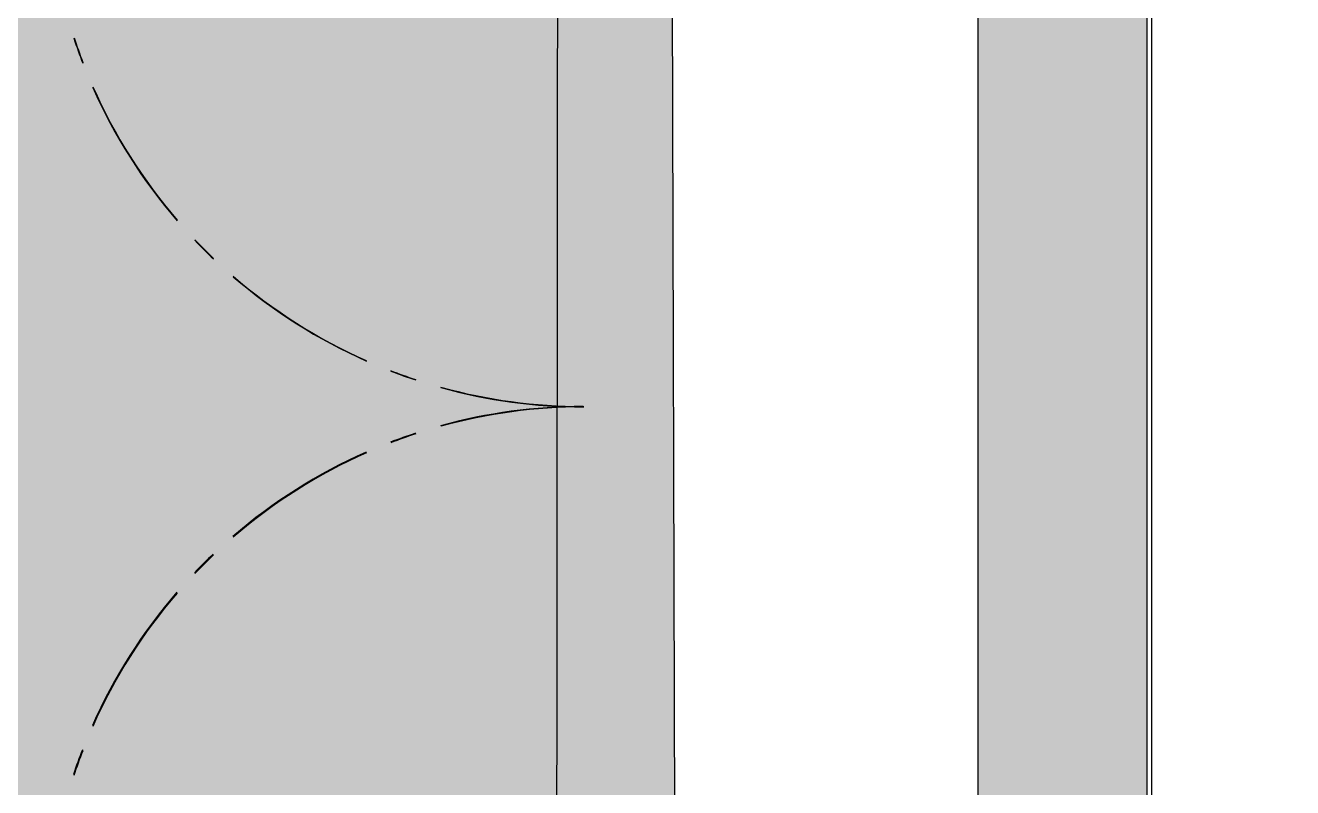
# Model space of a CAD drawing. Header units: millimetres. Extents: x -957 to 3394, y -3 to 3008.
# Drawn here: x 356.2 to 446.2, y 2068.8 to 2123 of the extents above; entities that cross this region are included whole.
import ezdxf

# ---------------------------------------------------------------- set-up
doc = ezdxf.new("R2010")
doc.units = ezdxf.units.MM
for name, color, linetype in [('HATCHES', 7, 'CONTINUOUS'), ('HIDDEN', 7, 'CONTINUOUS'), ('PDF_BH_005_MASTERPLAN$0$I-', 7, 'CONTINUOUS'), ('PDF_GROUND', 7, 'CONTINUOUS'), ('PDF_SHREM-CAD_6_CABLE', 7, 'CONTINUOUS')]:
    doc.layers.add(name, color=color, linetype=linetype)

msp = doc.modelspace()

# ---------------------------------------------------------------- hatches: boundary and pattern name
at = {"layer": 'HATCHES'}
msp.add_hatch(color=45, dxfattribs=at).paths.add_polyline_path([(101.349, 1953.613), (402.617, 1953.245), (401.836, 2235.748), (230.399, 2235.814), (230.399, 2642.271), (-792.433, 2642.271), (-792.434, 1950.296), (-508.803, 1950.295), (-508.803, 1618.414), (101.306, 1616.356)], flags=0)
h = msp.add_hatch(color=178, dxfattribs=at)
h.paths.add_polyline_path([(423.822, 2184.391), (423.822, 1866.726), (660.591, 1866.726), (660.591, 2184.391)], flags=0)
h.paths.add_polyline_path([(648.591, 2172.391), (648.591, 1878.726), (435.822, 1878.726), (435.822, 2172.391)], flags=0)

# ---------------------------------------------------------------- linework, layer by layer
at = {"layer": 'HATCHES', "color": 45}
msp.add_lwpolyline([(230.399, 2235.814), (230.399, 2642.271), (-792.433, 2642.271), (-792.434, 1950.296), (-508.803, 1950.295), (-508.803, 1618.414), (101.306, 1616.356), (101.349, 1953.613), (402.617, 1953.245), (401.836, 2235.748)], close=True, dxfattribs=at)
at = {"layer": 'HIDDEN'}
msp.add_lwpolyline([(436.179, 1918.864), (436.179, 2702.2), (-893.673, 2702.2), (-893.673, 1233.26), (436.179, 1233.26), (436.179, 1370.139)], close=True, dxfattribs=at)
at = {"layer": 'PDF_BH_005_MASTERPLAN$0$I-'}
for points in [[(385.666, 2097.29, 0.067388), (395.795, 2095.91, 0.067388), (385.663, 2094.547, 0.067388)], [(385.688, 2097.256, 0.067389), (395.825, 2095.883, 0.067389), (385.688, 2094.511, 0.067389)]]:
    msp.add_lwpolyline(points, format="xyb", dxfattribs=at)
for centre, radius, start, end in [((395.844, 2134.011), 38.141, 198.23862, 201.0541), ((395.85, 2134.015), 38.121, 198.18969, 201.00487), ((395.829, 2134.008), 38.099, 203.8238, 220.7251), ((395.825, 2134.004), 38.121, 203.87232, 220.77441), ((395.792, 2133.971), 38.046, 223.53901, 226.35981), ((395.825, 2134.005), 38.122, 223.5915, 226.4085), ((395.826, 2134.006), 38.095, 229.17642, 246.07932), ((395.825, 2134.005), 38.122, 229.22573, 246.12755), ((395.806, 2133.95), 38.036, 248.89396, 251.71548), ((395.827, 2134.012), 38.129, 248.94576, 251.76219), ((395.772, 2057.79), 38.122, 108.19182, 111.00697), ((395.827, 2057.754), 38.129, 108.23781, 111.05424), ((395.763, 2057.812), 38.098, 113.8235, 130.7254), ((395.825, 2057.761), 38.122, 113.87245, 130.77427), ((395.77, 2057.805), 38.108, 133.54294, 136.35906), ((395.825, 2057.761), 38.122, 133.5915, 136.4085), ((395.763, 2057.813), 38.098, 139.1766, 156.0785), ((395.825, 2057.762), 38.121, 139.22559, 156.12768), ((395.817, 2057.794), 38.155, 158.89906, 161.71188), ((395.844, 2057.756), 38.141, 158.9459, 161.76138)]:
    msp.add_arc(centre, radius, start, end, dxfattribs=at)
at = {"layer": 'PDF_GROUND', "color": 178}
for points in [[(660.591, 2184.391), (423.822, 2184.391), (423.822, 1866.726), (660.591, 1866.726)], [(648.591, 2172.391), (435.822, 2172.391), (435.822, 1878.726), (648.591, 1878.726)]]:
    msp.add_lwpolyline(points, close=True, dxfattribs=at)
at = {"layer": 'PDF_SHREM-CAD_6_CABLE'}
msp.add_lwpolyline([(24.238, 2644.217), (230.941, 2644.04), (230.592, 2236.068), (394.049, 2235.928), (393.81, 1955.896)], dxfattribs=at)

doc.saveas('drawing.dxf')
